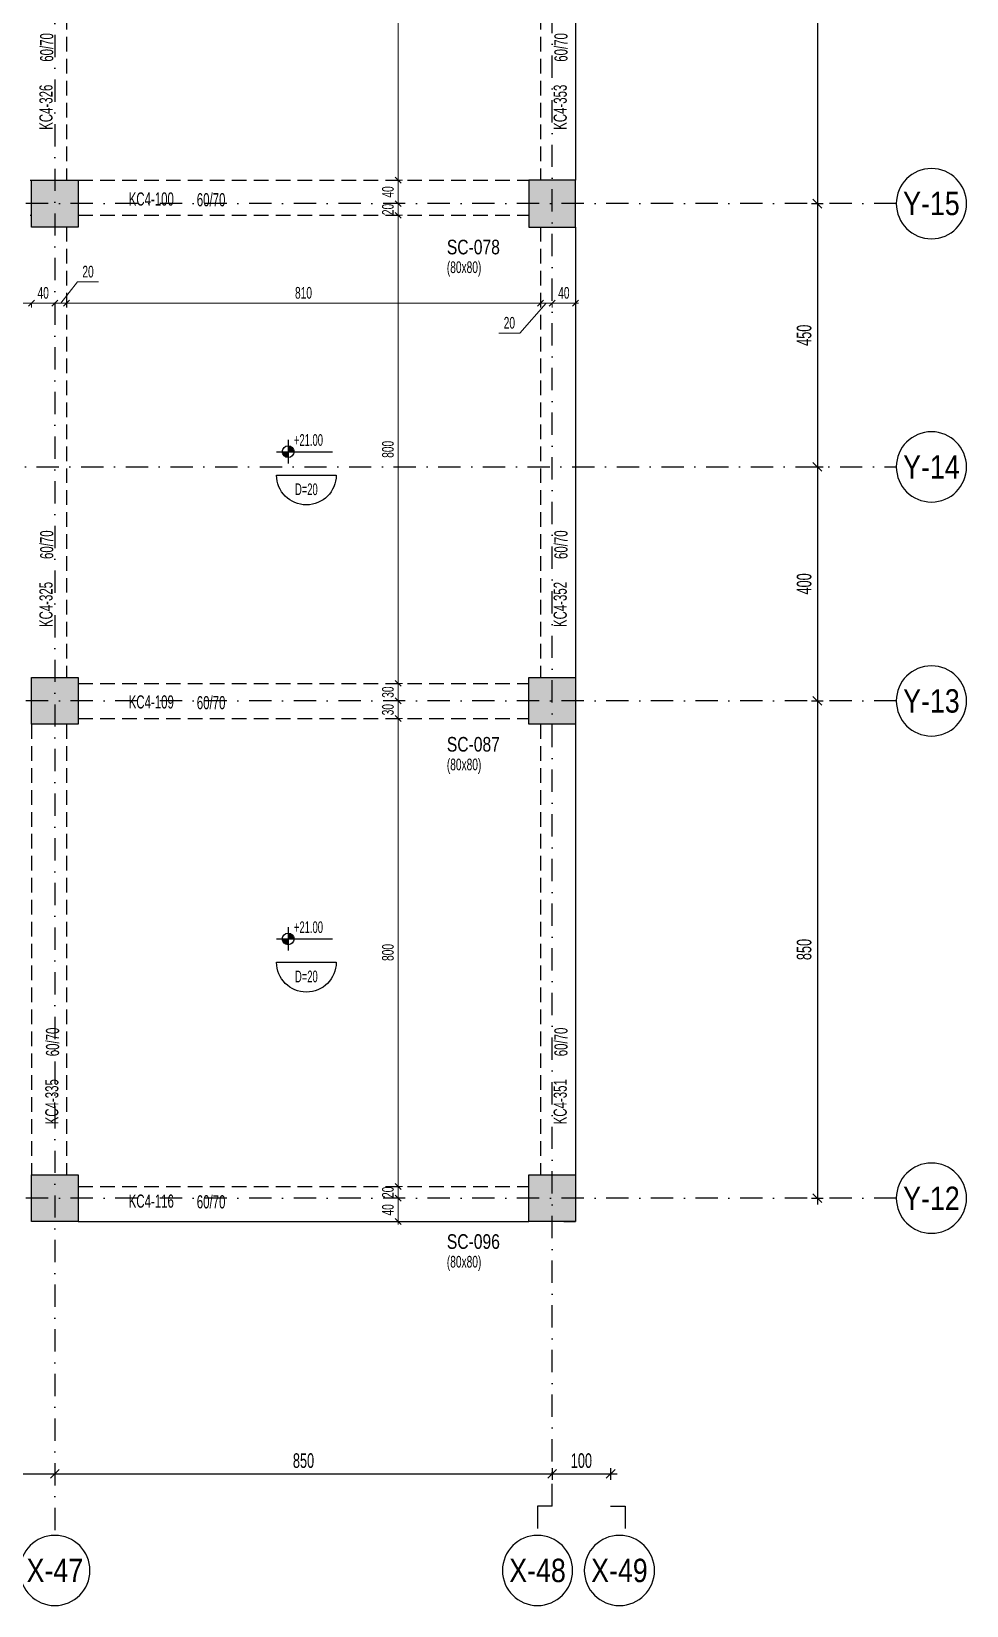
# Model space of a CAD drawing. Header units: millimetres. Extents: x -10495 to 6658, y -696 to 43288.
# Drawn here: x 5060 to 6658, y -696 to 1994 of the extents above; entities that cross this region are included whole.
import ezdxf
from ezdxf.enums import TextEntityAlignment as Align

# ---------------------------------------------------------------- set-up
doc = ezdxf.new("R2010")
doc.units = ezdxf.units.MM
doc.header["$LTSCALE"] = 100
doc.header["$PDSIZE"] = -100
doc.linetypes.add('DASHDOT', pattern=[25.4, 12.7, -6.35, 0, -6.35])
doc.linetypes.add('HIDDEN', pattern=[0.375, 0.25, -0.125])
for name, color, linetype in [('AKS BALON_ULK', 9, 'Continuous'), ('AKS YAZI_ULK', 20, 'Continuous'), ('AKS_ULK', 8, 'DASHDOT'), ('H_STR_Betonarme', 4, 'Continuous'), ('KOLON-PERDE CEKIRDEK_ULK', 4, 'Continuous'), ('KOT_ULK', 7, 'Continuous'), ('OLCU DIS_ULK', 7, 'Continuous'), ('PARAPET_ULK', 248, 'Continuous'), ('TARAMA SOLID_ULK', 251, 'Continuous')]:
    doc.layers.add(name, color=color, linetype=linetype)
for name, color, linetype, lineweight in [('DOSEME ISMI_ULK', 244, 'Continuous', 25), ('KIRIS BOYUT_ULK', 232, 'Continuous', 13), ('KIRIS CIZGI DUZ_ULK', 41, 'Continuous', 25), ('KIRIS CIZGI KESIK_ULK', 41, 'HIDDEN', 25), ('KIRIS ISIM_ULK', 221, 'Continuous', 13), ('KOLON BOYUT_ULK', 255, 'Continuous', 13), ('KOLON ISIM_ULK', 91, 'Continuous', 13), ('OLCU IC_ULK', 146, 'Continuous', 18)]:
    doc.layers.add(name, color=color, linetype=linetype, lineweight=lineweight)
doc.styles.add('ULK-SIMPLXTW.shx', font='ARIALN.TTF')
doc.styles.add('ulkr-simplxtw.shx', font='ulkr-simplxtw.shx', dxfattribs={"width": 0.65})
doc.dimstyles.new('1-100-DIS_ULK', dxfattribs={"dimscale": 100, "dimtxt": 0.25, "dimasz": 0.15, "dimexe": 0.1, "dimexo": 0.1, "dimgap": 0.1, "dimtad": 1, "dimdec": 0, "dimzin": 9, "dimdsep": 46, "dimtxsty": 'ulkr-simplxtw.shx', "dimblk": 'OBLIQUE', "dimcen": 0.1, "dimdle": 0.11, "dimclrd": 256, "dimclre": 256, "dimclrt": 3, "dimadec": 0, "dimazin": 0, "dimtfac": 1, "dimtdec": 0, "dimtix": 1, "dimtmove": 1, "dimatfit": 3, "dimldrblk": 'OBLIQUE', "dimfxl": 1, "dimtolj": 1, "dimtzin": 12, "dimarcsym": 0})
doc.dimstyles.new('1-100-IC_ULK', dxfattribs={"dimscale": 10, "dimtxt": 2, "dimasz": 1, "dimexe": 0.75, "dimexo": 1, "dimgap": 0.75, "dimtad": 1, "dimdec": 1, "dimzin": 9, "dimdsep": 46, "dimtxsty": 'ulkr-simplxtw.shx', "dimblk": 'OBLIQUE', "dimcen": 0.1, "dimdle": 0.5, "dimclrd": 146, "dimclre": 146, "dimclrt": 2, "dimadec": 0, "dimazin": 2, "dimtfac": 1, "dimtdec": 1, "dimtix": 1, "dimtmove": 2, "dimatfit": 3, "dimldrblk": 'OBLIQUE', "dimfxl": 1, "dimtolj": 1, "dimtzin": 0, "dimlwd": -1, "dimlwe": -1, "dimarcsym": 0})

# ---------------------------------------------------------------- blocks, each defined once
blk = doc.blocks.new('AKS SEMBOL_ULK')
at = {"layer": 'AKS BALON_ULK', "linetype": 'ByBlock'}
blk.add_circle((0, -41.2), 60, dxfattribs=at)
at = {"layer": 'AKS YAZI_ULK', "style": 'ULK-SIMPLXTW.shx'}
blk.add_attdef('1', text='', height=40, dxfattribs=at).set_placement((0, -41.2), align=Align.MIDDLE)
blk = doc.blocks.new('_Oblique')
at = {"color": 0, "linetype": 'ByBlock', "lineweight": -2}
blk.add_line((-0.5, -0.5), (0.5, 0.5), dxfattribs=at)
blk = doc.blocks.new('*D1097')
at = {"layer": 'Defpoints', "color": 0, "transparency": 16777216}
for p in [(6383.3, 1700), (6383.3, 1250), (6403.3, 1250)]:
    blk.add_point(p, dxfattribs=at)
at = {"layer": 'OLCU DIS_ULK', "lineweight": -2, "transparency": 16777216}
for p, q in [((6393.3, 1700), (6413.3, 1700)), ((6403.3, 1711), (6403.3, 1239)), ((6393.3, 1250), (6413.3, 1250))]:
    blk.add_line(p, q, dxfattribs=at)
at = {"layer": 'OLCU DIS_ULK', "lineweight": -2, "transparency": 16777216, "xscale": 15, "yscale": 15, "zscale": 15}
for p, rotation in [((6403.3, 1700), 90), ((6403.3, 1250), 270)]:
    blk.add_blockref('_Oblique', p, dxfattribs=dict(at, rotation=rotation))
at = {"layer": 'OLCU DIS_ULK', "color": 3, "transparency": 16777216, "insert": (6380.8, 1475), "char_height": 25, "attachment_point": 5, "rotation": 90, "style": 'ulkr-simplxtw.shx'}
blk.add_mtext('\\A1;450', dxfattribs=at)
blk = doc.blocks.new('*D1099')
at = {"layer": 'Defpoints', "color": 0, "transparency": 16777216}
for p in [(6383.3, 2550), (6383.3, 1700), (6403.3, 1700)]:
    blk.add_point(p, dxfattribs=at)
at = {"layer": 'OLCU DIS_ULK', "lineweight": -2, "transparency": 16777216}
for p, q in [((6403.3, 2561), (6403.3, 1689)), ((6393.3, 2550), (6413.3, 2550)), ((6393.3, 1700), (6413.3, 1700))]:
    blk.add_line(p, q, dxfattribs=at)
at = {"layer": 'OLCU DIS_ULK', "lineweight": -2, "transparency": 16777216, "xscale": 15, "yscale": 15, "zscale": 15}
for p, rotation in [((6403.3, 2550), 90), ((6403.3, 1700), 270)]:
    blk.add_blockref('_Oblique', p, dxfattribs=dict(at, rotation=rotation))
at = {"layer": 'OLCU DIS_ULK', "color": 3, "transparency": 16777216, "insert": (6380.8, 2125), "char_height": 25, "attachment_point": 5, "rotation": 90, "style": 'ulkr-simplxtw.shx'}
blk.add_mtext('\\A1;850', dxfattribs=at)
blk = doc.blocks.new('*D1100')
at = {"layer": 'Defpoints', "color": 0, "transparency": 16777216}
for p in [(6383.3, 850), (6383.3, 0), (6403.3, 0)]:
    blk.add_point(p, dxfattribs=at)
at = {"layer": 'OLCU DIS_ULK', "lineweight": -2, "transparency": 16777216}
for p, q in [((6403.3, 861), (6403.3, -11)), ((6393.3, 850), (6413.3, 850)), ((6393.3, 0), (6413.3, 0))]:
    blk.add_line(p, q, dxfattribs=at)
at = {"layer": 'OLCU DIS_ULK', "lineweight": -2, "transparency": 16777216, "xscale": 15, "yscale": 15, "zscale": 15}
for p, rotation in [((6403.3, 850), 90), ((6403.3, 0), 270)]:
    blk.add_blockref('_Oblique', p, dxfattribs=dict(at, rotation=rotation))
at = {"layer": 'OLCU DIS_ULK', "color": 3, "transparency": 16777216, "insert": (6380.8, 425), "char_height": 25, "attachment_point": 5, "rotation": 90, "style": 'ulkr-simplxtw.shx'}
blk.add_mtext('\\A1;850', dxfattribs=at)
blk = doc.blocks.new('*D1101')
at = {"layer": 'Defpoints', "color": 0, "transparency": 16777216}
for p in [(6383.3, 1250), (6383.3, 850), (6403.3, 850)]:
    blk.add_point(p, dxfattribs=at)
at = {"layer": 'OLCU DIS_ULK', "lineweight": -2, "transparency": 16777216}
for p, q in [((6393.3, 1250), (6413.3, 1250)), ((6403.3, 1261), (6403.3, 839)), ((6393.3, 850), (6413.3, 850))]:
    blk.add_line(p, q, dxfattribs=at)
at = {"layer": 'OLCU DIS_ULK', "lineweight": -2, "transparency": 16777216, "xscale": 15, "yscale": 15, "zscale": 15}
for p, rotation in [((6403.3, 1250), 90), ((6403.3, 850), 270)]:
    blk.add_blockref('_Oblique', p, dxfattribs=dict(at, rotation=rotation))
at = {"layer": 'OLCU DIS_ULK', "color": 3, "transparency": 16777216, "insert": (6380.8, 1050), "char_height": 25, "attachment_point": 5, "rotation": 90, "style": 'ulkr-simplxtw.shx'}
blk.add_mtext('\\A1;400', dxfattribs=at)
blk = doc.blocks.new('*D1113')
at = {"layer": 'Defpoints', "color": 0, "transparency": 16777216}
for p in [(5950, -451.3), (6050, -451.3), (6050, -471.3)]:
    blk.add_point(p, dxfattribs=at)
at = {"layer": 'OLCU DIS_ULK', "lineweight": -2, "transparency": 16777216}
for p, q in [((5939, -471.3), (6061, -471.3)), ((5950, -461.3), (5950, -481.3)), ((6050, -461.3), (6050, -481.3))]:
    blk.add_line(p, q, dxfattribs=at)
at = {"layer": 'OLCU DIS_ULK', "lineweight": -2, "transparency": 16777216, "xscale": 15, "yscale": 15, "zscale": 15, "rotation": 180}
blk.add_blockref('_Oblique', (5950, -471.3), dxfattribs=at)
at = {"layer": 'OLCU DIS_ULK', "lineweight": -2, "transparency": 16777216, "xscale": 15, "yscale": 15, "zscale": 15}
blk.add_blockref('_Oblique', (6050, -471.3), dxfattribs=at)
at = {"layer": 'OLCU DIS_ULK', "color": 3, "transparency": 16777216, "insert": (6000, -448.8), "char_height": 25, "attachment_point": 5, "style": 'ulkr-simplxtw.shx'}
blk.add_mtext('\\A1;100', dxfattribs=at)
blk = doc.blocks.new('*D1119')
at = {"layer": 'Defpoints', "color": 0, "transparency": 16777216}
for p in [(4700, -451.3), (5100, -451.3), (5100, -471.3)]:
    blk.add_point(p, dxfattribs=at)
at = {"layer": 'OLCU DIS_ULK', "lineweight": -2, "transparency": 16777216}
for p, q in [((4689, -471.3), (5111, -471.3)), ((4700, -461.3), (4700, -481.3)), ((5100, -461.3), (5100, -481.3))]:
    blk.add_line(p, q, dxfattribs=at)
at = {"layer": 'OLCU DIS_ULK', "lineweight": -2, "transparency": 16777216, "xscale": 15, "yscale": 15, "zscale": 15, "rotation": 180}
blk.add_blockref('_Oblique', (4700, -471.3), dxfattribs=at)
at = {"layer": 'OLCU DIS_ULK', "lineweight": -2, "transparency": 16777216, "xscale": 15, "yscale": 15, "zscale": 15}
blk.add_blockref('_Oblique', (5100, -471.3), dxfattribs=at)
at = {"layer": 'OLCU DIS_ULK', "color": 3, "transparency": 16777216, "insert": (4900, -448.8), "char_height": 25, "attachment_point": 5, "style": 'ulkr-simplxtw.shx'}
blk.add_mtext('\\A1;400', dxfattribs=at)
blk = doc.blocks.new('*D1121')
at = {"layer": 'Defpoints', "color": 0, "transparency": 16777216}
for p in [(5100, -451.3), (5950, -451.3), (5950, -471.3)]:
    blk.add_point(p, dxfattribs=at)
at = {"layer": 'OLCU DIS_ULK', "lineweight": -2, "transparency": 16777216}
for p, q in [((5089, -471.3), (5961, -471.3)), ((5100, -461.3), (5100, -481.3)), ((5950, -461.3), (5950, -481.3))]:
    blk.add_line(p, q, dxfattribs=at)
at = {"layer": 'OLCU DIS_ULK', "lineweight": -2, "transparency": 16777216, "xscale": 15, "yscale": 15, "zscale": 15, "rotation": 180}
blk.add_blockref('_Oblique', (5100, -471.3), dxfattribs=at)
at = {"layer": 'OLCU DIS_ULK', "lineweight": -2, "transparency": 16777216, "xscale": 15, "yscale": 15, "zscale": 15}
blk.add_blockref('_Oblique', (5950, -471.3), dxfattribs=at)
at = {"layer": 'OLCU DIS_ULK', "color": 3, "transparency": 16777216, "insert": (5525, -448.8), "char_height": 25, "attachment_point": 5, "style": 'ulkr-simplxtw.shx'}
blk.add_mtext('\\A1;850', dxfattribs=at)
blk = doc.blocks.new('*U6')
at = {"layer": 'KOT_ULK'}
h = blk.add_hatch(color=251, dxfattribs=at)
h.dxf.hatch_style = 1
h.paths.add_polyline_path([(0, 0), (-10, 0, 0.414214), (0, -10)])
h = blk.add_hatch(color=251, dxfattribs=at)
h.dxf.hatch_style = 1
h.paths.add_polyline_path([(10, 0, 0.414214), (0, 10), (0, 0)])
at = {"layer": 'KOT_ULK', "color": 12}
for p, q in [((-20, 0), (75.6, 0)), ((0, 20), (0, -20))]:
    blk.add_line(p, q, dxfattribs=at)
blk.add_circle((0, 0), 10, dxfattribs=at)
at = {"layer": 'KOT_ULK', "style": 'ulkr-simplxtw.shx', "width": 0.6}
for tag, p in [('6', (10, 145)), ('5', (10, 118)), ('4', (10, 91)), ('3', (10, 64)), ('2', (10, 37)), ('1', (10, 10))]:
    blk.add_attdef(tag, p, '', height=20, dxfattribs=at)
at = {"layer": 'KOT_ULK', "color": 242, "style": 'ulkr-simplxtw.shx', "width": 0.65}
blk.add_attdef('NOT', text='', height=20, dxfattribs=at).set_placement((14.8, -10), align=Align.TOP_LEFT)
blk = doc.blocks.new('Döşeme kalınğı_ULK')
at = {"layer": 'DOSEME ISMI_ULK', "color": 12}
blk.add_lwpolyline([(51, 0, -1), (-51, 0)], format="xyb", close=True, dxfattribs=at)
at = {"layer": 'DOSEME ISMI_ULK', "style": 'ulkr-simplxtw.shx', "width": 0.6}
blk.add_attdef('1', text='', height=20, dxfattribs=at).set_placement((0, -14.2), align=Align.TOP_CENTER)
blk = doc.blocks.new('*U11')
at = {"layer": 'KOLON BOYUT_ULK', "style": 'ulkr-simplxtw.shx', "width": 0.65}
blk.add_attdef('2', text='', height=20, dxfattribs=at).set_placement((0, -37), align=Align.TOP_LEFT)
at = {"layer": 'KOLON ISIM_ULK', "style": 'ulkr-simplxtw.shx', "width": 0.8}
blk.add_attdef('1', text='', height=25, dxfattribs=at).set_placement((0, 0), align=Align.TOP_LEFT)
blk = doc.blocks.new('*D969')
at = {"layer": 'Defpoints', "color": 0, "transparency": 16777216}
for p in [(5661.8, 0), (5686.8, 0), (5661.8, -40)]:
    blk.add_point(p, dxfattribs=at)
at = {"layer": 'OLCU IC_ULK', "color": 146, "transparency": 16777216}
blk.add_line((5686.8, -45), (5686.8, 5), dxfattribs=at)
at = {"layer": 'OLCU IC_ULK', "color": 146, "linetype": 'Continuous', "transparency": 16777216}
for p, q in [((5686.8, 0), (5694.3, 0)), ((5686.8, -40), (5694.3, -40))]:
    blk.add_line(p, q, dxfattribs=at)
at = {"layer": 'OLCU IC_ULK', "color": 146, "transparency": 16777216, "xscale": 10, "yscale": 10, "zscale": 10}
for p, rotation in [((5686.8, 0), 90), ((5686.8, -40), 270)]:
    blk.add_blockref('_Oblique', p, dxfattribs=dict(at, rotation=rotation))
at = {"layer": 'OLCU IC_ULK', "color": 2, "transparency": 16777216, "insert": (5669.3, -20), "char_height": 20, "attachment_point": 5, "rotation": 90, "style": 'ulkr-simplxtw.shx'}
blk.add_mtext('\\A1;40', dxfattribs=at)
blk = doc.blocks.new('*D970')
at = {"layer": 'Defpoints', "color": 0, "transparency": 16777216}
for p in [(5661.8, 20), (5661.8, 0), (5686.8, 20)]:
    blk.add_point(p, dxfattribs=at)
at = {"layer": 'OLCU IC_ULK', "color": 146, "transparency": 16777216}
for p, q in [((5686.8, 20), (5686.8, 30)), ((5686.8, 0), (5686.8, 20)), ((5686.8, 0), (5686.8, -10))]:
    blk.add_line(p, q, dxfattribs=at)
at = {"layer": 'OLCU IC_ULK', "color": 146, "linetype": 'Continuous', "transparency": 16777216}
for p, q in [((5686.8, 20), (5694.3, 20)), ((5686.8, 0), (5694.3, 0))]:
    blk.add_line(p, q, dxfattribs=at)
at = {"layer": 'OLCU IC_ULK', "color": 146, "transparency": 16777216, "xscale": 10, "yscale": 10, "zscale": 10}
for p, rotation in [((5686.8, 20), 270), ((5686.8, 0), 90)]:
    blk.add_blockref('_Oblique', p, dxfattribs=dict(at, rotation=rotation))
at = {"layer": 'OLCU IC_ULK', "color": 2, "transparency": 16777216, "insert": (5669.3, 10), "char_height": 20, "attachment_point": 5, "rotation": 90, "style": 'ulkr-simplxtw.shx'}
blk.add_mtext('\\A1;20', dxfattribs=at)
blk = doc.blocks.new('*D971')
at = {"layer": 'Defpoints', "color": 0, "transparency": 16777216}
for p in [(5661.8, 820), (5686.8, 820), (5661.8, 20)]:
    blk.add_point(p, dxfattribs=at)
at = {"layer": 'OLCU IC_ULK', "color": 146, "transparency": 16777216}
blk.add_line((5686.8, 15), (5686.8, 825), dxfattribs=at)
at = {"layer": 'OLCU IC_ULK', "color": 146, "linetype": 'Continuous', "transparency": 16777216}
for p, q in [((5686.8, 820), (5694.3, 820)), ((5686.8, 20), (5694.3, 20))]:
    blk.add_line(p, q, dxfattribs=at)
at = {"layer": 'OLCU IC_ULK', "color": 146, "transparency": 16777216, "xscale": 10, "yscale": 10, "zscale": 10}
for p, rotation in [((5686.8, 820), 90), ((5686.8, 20), 270)]:
    blk.add_blockref('_Oblique', p, dxfattribs=dict(at, rotation=rotation))
at = {"layer": 'OLCU IC_ULK', "color": 2, "transparency": 16777216, "insert": (5669.3, 420), "char_height": 20, "attachment_point": 5, "rotation": 90, "style": 'ulkr-simplxtw.shx'}
blk.add_mtext('\\A1;800', dxfattribs=at)
blk = doc.blocks.new('*D972')
at = {"layer": 'Defpoints', "color": 0, "transparency": 16777216}
for p in [(5661.8, 850), (5686.8, 850), (5661.8, 820)]:
    blk.add_point(p, dxfattribs=at)
at = {"layer": 'OLCU IC_ULK', "color": 146, "transparency": 16777216}
for p, q in [((5686.8, 850), (5686.8, 860)), ((5686.8, 820), (5686.8, 850)), ((5686.8, 820), (5686.8, 810))]:
    blk.add_line(p, q, dxfattribs=at)
at = {"layer": 'OLCU IC_ULK', "color": 146, "linetype": 'Continuous', "transparency": 16777216}
for p, q in [((5686.8, 850), (5694.3, 850)), ((5686.8, 820), (5694.3, 820))]:
    blk.add_line(p, q, dxfattribs=at)
at = {"layer": 'OLCU IC_ULK', "color": 146, "transparency": 16777216, "xscale": 10, "yscale": 10, "zscale": 10}
for p, rotation in [((5686.8, 850), 270), ((5686.8, 820), 90)]:
    blk.add_blockref('_Oblique', p, dxfattribs=dict(at, rotation=rotation))
at = {"layer": 'OLCU IC_ULK', "color": 2, "transparency": 16777216, "insert": (5669.3, 835), "char_height": 20, "attachment_point": 5, "rotation": 90, "style": 'ulkr-simplxtw.shx'}
blk.add_mtext('\\A1;30', dxfattribs=at)
blk = doc.blocks.new('*D973')
at = {"layer": 'Defpoints', "color": 0, "transparency": 16777216}
for p in [(5661.8, 880), (5686.8, 880), (5661.8, 850)]:
    blk.add_point(p, dxfattribs=at)
at = {"layer": 'OLCU IC_ULK', "color": 146, "transparency": 16777216}
for p, q in [((5686.8, 880), (5686.8, 890)), ((5686.8, 850), (5686.8, 880)), ((5686.8, 850), (5686.8, 840))]:
    blk.add_line(p, q, dxfattribs=at)
at = {"layer": 'OLCU IC_ULK', "color": 146, "linetype": 'Continuous', "transparency": 16777216}
for p, q in [((5686.8, 880), (5694.3, 880)), ((5686.8, 850), (5694.3, 850))]:
    blk.add_line(p, q, dxfattribs=at)
at = {"layer": 'OLCU IC_ULK', "color": 146, "transparency": 16777216, "xscale": 10, "yscale": 10, "zscale": 10}
for p, rotation in [((5686.8, 880), 270), ((5686.8, 850), 90)]:
    blk.add_blockref('_Oblique', p, dxfattribs=dict(at, rotation=rotation))
at = {"layer": 'OLCU IC_ULK', "color": 2, "transparency": 16777216, "insert": (5669.3, 865), "char_height": 20, "attachment_point": 5, "rotation": 90, "style": 'ulkr-simplxtw.shx'}
blk.add_mtext('\\A1;30', dxfattribs=at)
blk = doc.blocks.new('*D974')
at = {"layer": 'Defpoints', "color": 0, "transparency": 16777216}
for p in [(5661.8, 1680), (5686.8, 1680), (5661.8, 880)]:
    blk.add_point(p, dxfattribs=at)
at = {"layer": 'OLCU IC_ULK', "color": 146, "transparency": 16777216}
blk.add_line((5686.8, 875), (5686.8, 1685), dxfattribs=at)
at = {"layer": 'OLCU IC_ULK', "color": 146, "linetype": 'Continuous', "transparency": 16777216}
for p, q in [((5686.8, 1680), (5694.3, 1680)), ((5686.8, 880), (5694.3, 880))]:
    blk.add_line(p, q, dxfattribs=at)
at = {"layer": 'OLCU IC_ULK', "color": 146, "transparency": 16777216, "xscale": 10, "yscale": 10, "zscale": 10}
for p, rotation in [((5686.8, 1680), 90), ((5686.8, 880), 270)]:
    blk.add_blockref('_Oblique', p, dxfattribs=dict(at, rotation=rotation))
at = {"layer": 'OLCU IC_ULK', "color": 2, "transparency": 16777216, "insert": (5669.3, 1280), "char_height": 20, "attachment_point": 5, "rotation": 90, "style": 'ulkr-simplxtw.shx'}
blk.add_mtext('\\A1;800', dxfattribs=at)
blk = doc.blocks.new('*D975')
at = {"layer": 'Defpoints', "color": 0, "transparency": 16777216}
for p in [(5661.8, 1700), (5686.8, 1700), (5661.8, 1680)]:
    blk.add_point(p, dxfattribs=at)
at = {"layer": 'OLCU IC_ULK', "color": 146, "transparency": 16777216}
for p, q in [((5686.8, 1700), (5686.8, 1710)), ((5686.8, 1680), (5686.8, 1700)), ((5686.8, 1680), (5686.8, 1670))]:
    blk.add_line(p, q, dxfattribs=at)
at = {"layer": 'OLCU IC_ULK', "color": 146, "linetype": 'Continuous', "transparency": 16777216}
for p, q in [((5686.8, 1700), (5694.3, 1700)), ((5686.8, 1680), (5694.3, 1680))]:
    blk.add_line(p, q, dxfattribs=at)
at = {"layer": 'OLCU IC_ULK', "color": 146, "transparency": 16777216, "xscale": 10, "yscale": 10, "zscale": 10}
for p, rotation in [((5686.8, 1700), 270), ((5686.8, 1680), 90)]:
    blk.add_blockref('_Oblique', p, dxfattribs=dict(at, rotation=rotation))
at = {"layer": 'OLCU IC_ULK', "color": 2, "transparency": 16777216, "insert": (5669.3, 1690), "char_height": 20, "attachment_point": 5, "rotation": 90, "style": 'ulkr-simplxtw.shx'}
blk.add_mtext('\\A1;20', dxfattribs=at)
blk = doc.blocks.new('*D976')
at = {"layer": 'Defpoints', "color": 0, "transparency": 16777216}
for p in [(5661.8, 1740), (5686.8, 1740), (5661.8, 1700)]:
    blk.add_point(p, dxfattribs=at)
at = {"layer": 'OLCU IC_ULK', "color": 146, "transparency": 16777216}
blk.add_line((5686.8, 1695), (5686.8, 1745), dxfattribs=at)
at = {"layer": 'OLCU IC_ULK', "color": 146, "linetype": 'Continuous', "transparency": 16777216}
for p, q in [((5686.8, 1740), (5694.3, 1740)), ((5686.8, 1700), (5694.3, 1700))]:
    blk.add_line(p, q, dxfattribs=at)
at = {"layer": 'OLCU IC_ULK', "color": 146, "transparency": 16777216, "xscale": 10, "yscale": 10, "zscale": 10}
for p, rotation in [((5686.8, 1740), 90), ((5686.8, 1700), 270)]:
    blk.add_blockref('_Oblique', p, dxfattribs=dict(at, rotation=rotation))
at = {"layer": 'OLCU IC_ULK', "color": 2, "transparency": 16777216, "insert": (5669.3, 1720), "char_height": 20, "attachment_point": 5, "rotation": 90, "style": 'ulkr-simplxtw.shx'}
blk.add_mtext('\\A1;40', dxfattribs=at)
blk = doc.blocks.new('*D977')
at = {"layer": 'Defpoints', "color": 0, "transparency": 16777216}
for p in [(5661.8, 2530), (5686.8, 2530), (5661.8, 1740)]:
    blk.add_point(p, dxfattribs=at)
at = {"layer": 'OLCU IC_ULK', "color": 146, "transparency": 16777216}
blk.add_line((5686.8, 1735), (5686.8, 2535), dxfattribs=at)
at = {"layer": 'OLCU IC_ULK', "color": 146, "linetype": 'Continuous', "transparency": 16777216}
for p, q in [((5686.8, 2530), (5694.3, 2530)), ((5686.8, 1740), (5694.3, 1740))]:
    blk.add_line(p, q, dxfattribs=at)
at = {"layer": 'OLCU IC_ULK', "color": 146, "transparency": 16777216, "xscale": 10, "yscale": 10, "zscale": 10}
for p, rotation in [((5686.8, 2530), 90), ((5686.8, 1740), 270)]:
    blk.add_blockref('_Oblique', p, dxfattribs=dict(at, rotation=rotation))
at = {"layer": 'OLCU IC_ULK', "color": 2, "transparency": 16777216, "insert": (5669.3, 2135), "char_height": 20, "attachment_point": 5, "rotation": 90, "style": 'ulkr-simplxtw.shx'}
blk.add_mtext('\\A1;790', dxfattribs=at)
blk = doc.blocks.new('*D1034')
at = {"layer": 'Defpoints', "color": 0, "transparency": 16777216}
for p in [(5060, 1554.9), (5100, 1554.9), (5100, 1529.9)]:
    blk.add_point(p, dxfattribs=at)
at = {"layer": 'OLCU IC_ULK', "color": 146, "transparency": 16777216}
blk.add_line((5055, 1529.9), (5105, 1529.9), dxfattribs=at)
at = {"layer": 'OLCU IC_ULK', "color": 146, "linetype": 'Continuous', "transparency": 16777216}
for p, q in [((5060, 1529.9), (5060, 1522.4)), ((5100, 1529.9), (5100, 1522.4))]:
    blk.add_line(p, q, dxfattribs=at)
at = {"layer": 'OLCU IC_ULK', "color": 146, "transparency": 16777216, "xscale": 10, "yscale": 10, "zscale": 10, "rotation": 180}
blk.add_blockref('_Oblique', (5060, 1529.9), dxfattribs=at)
at = {"layer": 'OLCU IC_ULK', "color": 146, "transparency": 16777216, "xscale": 10, "yscale": 10, "zscale": 10}
blk.add_blockref('_Oblique', (5100, 1529.9), dxfattribs=at)
at = {"layer": 'OLCU IC_ULK', "color": 2, "transparency": 16777216, "insert": (5080, 1547.4), "char_height": 20, "attachment_point": 5, "style": 'ulkr-simplxtw.shx'}
blk.add_mtext('\\A1;40', dxfattribs=at)
blk = doc.blocks.new('*D1035')
at = {"layer": 'Defpoints', "color": 0, "transparency": 16777216}
for p in [(5120, 1554.9), (5930, 1554.9), (5930, 1529.9)]:
    blk.add_point(p, dxfattribs=at)
at = {"layer": 'OLCU IC_ULK', "color": 146, "transparency": 16777216}
blk.add_line((5115, 1529.9), (5935, 1529.9), dxfattribs=at)
at = {"layer": 'OLCU IC_ULK', "color": 146, "linetype": 'Continuous', "transparency": 16777216}
for p, q in [((5120, 1529.9), (5120, 1522.4)), ((5930, 1529.9), (5930, 1522.4))]:
    blk.add_line(p, q, dxfattribs=at)
at = {"layer": 'OLCU IC_ULK', "color": 146, "transparency": 16777216, "xscale": 10, "yscale": 10, "zscale": 10, "rotation": 180}
blk.add_blockref('_Oblique', (5120, 1529.9), dxfattribs=at)
at = {"layer": 'OLCU IC_ULK', "color": 146, "transparency": 16777216, "xscale": 10, "yscale": 10, "zscale": 10}
blk.add_blockref('_Oblique', (5930, 1529.9), dxfattribs=at)
at = {"layer": 'OLCU IC_ULK', "color": 2, "transparency": 16777216, "insert": (5525, 1547.4), "char_height": 20, "attachment_point": 5, "style": 'ulkr-simplxtw.shx'}
blk.add_mtext('\\A1;810', dxfattribs=at)
blk = doc.blocks.new('*D1036')
at = {"layer": 'Defpoints', "color": 0, "transparency": 16777216}
for p in [(5100, 1554.9), (5120, 1554.9), (5120, 1529.9)]:
    blk.add_point(p, dxfattribs=at)
at = {"layer": 'OLCU IC_ULK', "color": 146, "transparency": 16777216}
for p, q in [((5110, 1529.9), (5138.7, 1566.1)), ((5138.7, 1566.1), (5174.7, 1566.1)), ((5095, 1529.9), (5125, 1529.9))]:
    blk.add_line(p, q, dxfattribs=at)
at = {"layer": 'OLCU IC_ULK', "color": 146, "linetype": 'Continuous', "transparency": 16777216}
for p, q in [((5100, 1529.9), (5100, 1522.4)), ((5120, 1529.9), (5120, 1522.4))]:
    blk.add_line(p, q, dxfattribs=at)
at = {"layer": 'OLCU IC_ULK', "color": 146, "transparency": 16777216, "xscale": 10, "yscale": 10, "zscale": 10, "rotation": 180}
blk.add_blockref('_Oblique', (5100, 1529.9), dxfattribs=at)
at = {"layer": 'OLCU IC_ULK', "color": 146, "transparency": 16777216, "xscale": 10, "yscale": 10, "zscale": 10}
blk.add_blockref('_Oblique', (5120, 1529.9), dxfattribs=at)
at = {"layer": 'OLCU IC_ULK', "color": 2, "transparency": 16777216, "insert": (5156.7, 1583.6), "char_height": 20, "attachment_point": 5, "style": 'ulkr-simplxtw.shx'}
blk.add_mtext('\\A1;20', dxfattribs=at)
blk = doc.blocks.new('*D1037')
at = {"layer": 'Defpoints', "color": 0, "transparency": 16777216}
for p in [(5930, 1554.9), (5950, 1554.9), (5950, 1529.9)]:
    blk.add_point(p, dxfattribs=at)
at = {"layer": 'OLCU IC_ULK', "color": 146, "transparency": 16777216}
for p, q in [((5940, 1529.9), (5894.9, 1478.7)), ((5925, 1529.9), (5955, 1529.9)), ((5894.9, 1478.7), (5858.9, 1478.7))]:
    blk.add_line(p, q, dxfattribs=at)
at = {"layer": 'OLCU IC_ULK', "color": 146, "linetype": 'Continuous', "transparency": 16777216}
for p, q in [((5930, 1529.9), (5930, 1522.4)), ((5950, 1529.9), (5950, 1522.4))]:
    blk.add_line(p, q, dxfattribs=at)
at = {"layer": 'OLCU IC_ULK', "color": 146, "transparency": 16777216, "xscale": 10, "yscale": 10, "zscale": 10, "rotation": 180}
blk.add_blockref('_Oblique', (5930, 1529.9), dxfattribs=at)
at = {"layer": 'OLCU IC_ULK', "color": 146, "transparency": 16777216, "xscale": 10, "yscale": 10, "zscale": 10}
blk.add_blockref('_Oblique', (5950, 1529.9), dxfattribs=at)
at = {"layer": 'OLCU IC_ULK', "color": 2, "transparency": 16777216, "insert": (5876.9, 1496.2), "char_height": 20, "attachment_point": 5, "style": 'ulkr-simplxtw.shx'}
blk.add_mtext('\\A1;20', dxfattribs=at)
blk = doc.blocks.new('*D1038')
at = {"layer": 'Defpoints', "color": 0, "transparency": 16777216}
for p in [(5950, 1554.9), (5990, 1554.9), (5990, 1529.9)]:
    blk.add_point(p, dxfattribs=at)
at = {"layer": 'OLCU IC_ULK', "color": 146, "transparency": 16777216}
blk.add_line((5945, 1529.9), (5995, 1529.9), dxfattribs=at)
at = {"layer": 'OLCU IC_ULK', "color": 146, "linetype": 'Continuous', "transparency": 16777216}
for p, q in [((5950, 1529.9), (5950, 1522.4)), ((5990, 1529.9), (5990, 1522.4))]:
    blk.add_line(p, q, dxfattribs=at)
at = {"layer": 'OLCU IC_ULK', "color": 146, "transparency": 16777216, "xscale": 10, "yscale": 10, "zscale": 10, "rotation": 180}
blk.add_blockref('_Oblique', (5950, 1529.9), dxfattribs=at)
at = {"layer": 'OLCU IC_ULK', "color": 146, "transparency": 16777216, "xscale": 10, "yscale": 10, "zscale": 10}
blk.add_blockref('_Oblique', (5990, 1529.9), dxfattribs=at)
at = {"layer": 'OLCU IC_ULK', "color": 2, "transparency": 16777216, "insert": (5970, 1547.4), "char_height": 20, "attachment_point": 5, "style": 'ulkr-simplxtw.shx'}
blk.add_mtext('\\A1;40', dxfattribs=at)
blk = doc.blocks.new('*D1046')
at = {"layer": 'Defpoints', "color": 0, "transparency": 16777216}
for p in [(4720, 1554.9), (5060, 1554.9), (5060, 1529.9)]:
    blk.add_point(p, dxfattribs=at)
at = {"layer": 'OLCU IC_ULK', "color": 146, "transparency": 16777216}
blk.add_line((4715, 1529.9), (5065, 1529.9), dxfattribs=at)
at = {"layer": 'OLCU IC_ULK', "color": 146, "linetype": 'Continuous', "transparency": 16777216}
for p, q in [((4720, 1529.9), (4720, 1522.4)), ((5060, 1529.9), (5060, 1522.4))]:
    blk.add_line(p, q, dxfattribs=at)
at = {"layer": 'OLCU IC_ULK', "color": 146, "transparency": 16777216, "xscale": 10, "yscale": 10, "zscale": 10, "rotation": 180}
blk.add_blockref('_Oblique', (4720, 1529.9), dxfattribs=at)
at = {"layer": 'OLCU IC_ULK', "color": 146, "transparency": 16777216, "xscale": 10, "yscale": 10, "zscale": 10}
blk.add_blockref('_Oblique', (5060, 1529.9), dxfattribs=at)
at = {"layer": 'OLCU IC_ULK', "color": 2, "transparency": 16777216, "insert": (4890, 1547.4), "char_height": 20, "attachment_point": 5, "style": 'ulkr-simplxtw.shx'}
blk.add_mtext('\\A1;340', dxfattribs=at)
blk = doc.blocks.new('Kiriş_Sembol_ULK')
at = {"layer": 'KIRIS BOYUT_ULK', "style": 'ulkr-simplxtw.shx', "width": 0.65}
blk.add_attdef('B', text='', height=25, dxfattribs=at).set_placement((21, 0.4), align=Align.MIDDLE_LEFT)
at = {"layer": 'KIRIS ISIM_ULK', "style": 'ulkr-simplxtw.shx', "width": 0.65}
blk.add_attdef('K', text='', height=25, dxfattribs=at).set_placement((-18.2, 12.9), align=Align.TOP_RIGHT)

msp = doc.modelspace()

# ---------------------------------------------------------------- hatches: boundary and pattern name
at = {"layer": 'TARAMA SOLID_ULK'}
h = msp.add_hatch(color=256, dxfattribs=at)
h.dxf.hatch_style = 1
h.paths.add_polyline_path([(5060, 1740), (5060, 1660), (5140, 1660), (5140, 1740)])
h = msp.add_hatch(color=256, dxfattribs=at)
h.dxf.hatch_style = 1
h.paths.add_polyline_path([(5910, 1740), (5910, 1660), (5990, 1660), (5990, 1740)])
h = msp.add_hatch(color=256, dxfattribs=at)
h.dxf.hatch_style = 1
h.paths.add_polyline_path([(5140, 810), (5060, 810), (5060, 890), (5140, 890)])
h = msp.add_hatch(color=256, dxfattribs=at)
h.dxf.hatch_style = 1
h.paths.add_polyline_path([(5990, 810), (5910, 810), (5910, 890), (5990, 890)])
h = msp.add_hatch(color=256, dxfattribs=at)
h.dxf.hatch_style = 1
h.paths.add_polyline_path([(5140, -40), (5060, -40), (5060, 40), (5140, 40)])
h = msp.add_hatch(color=256, dxfattribs=at)
h.dxf.hatch_style = 1
h.paths.add_polyline_path([(5910, -40), (5910, 40), (5990, 40), (5990, -40)])

# ---------------------------------------------------------------- linework, layer by layer
at = {"layer": 'AKS_ULK', "ltscale": 0.03}
for points in [[(5100, 3896.1), (5100, -576.35)], [(5950, -526.35), (5950, 3846.1), (5925, 3846.1), (5925, 3896.1)], [(6538.3, 1700), (-577.53, 1700)], [(-577.53, 1250), (6538.3, 1250)], [(6538.3, 850), (-577.53, 850)], [(6538.3, 0), (-577.53, 0)], [(5950, -526.35), (5925, -526.35), (5925, -576.35)], [(6050, -526.35), (6075, -526.35), (6075, -576.35)]]:
    msp.add_lwpolyline(points, dxfattribs=at)
at = {"layer": 'H_STR_Betonarme'}
msp.add_line((5990, 1740), (5945, 1740), dxfattribs=at)
at = {"layer": 'KIRIS CIZGI DUZ_ULK'}
for p, q in [((5990, 2510), (5990, 1740)), ((5990, 1660), (5990, 890)), ((5990, 810), (5990, 40)), ((5140, -40), (5910, -40))]:
    msp.add_line(p, q, dxfattribs=at)
at = {"layer": 'KIRIS CIZGI KESIK_ULK'}
for p, q in [((5120, 2510), (5120, 1740)), ((5930, 2510), (5930, 1740)), ((4720, 1740), (5060, 1740)), ((5140, 1740), (5910, 1740)), ((4720, 1680), (5060, 1680)), ((5140, 1680), (5910, 1680)), ((5120, 1660), (5120, 890)), ((5930, 1660), (5930, 890)), ((5140, 880), (5910, 880)), ((5060, 810), (5060, 40)), ((5120, 810), (5120, 40)), ((5140, 820), (5910, 820)), ((5930, 810), (5930, 40)), ((5140, 20), (5910, 20))]:
    msp.add_line(p, q, dxfattribs=at)
at = {"layer": 'KOLON-PERDE CEKIRDEK_ULK'}
for points in [[(5140, 1660), (5060, 1660), (5060, 1740), (5140, 1740)], [(5910, 1740), (5910, 1660), (5990, 1660), (5990, 1740)], [(5140, 810), (5060, 810), (5060, 890), (5140, 890)], [(5990, 890), (5990, 810), (5910, 810), (5910, 890)], [(5140, -40), (5060, -40), (5060, 40), (5140, 40)]]:
    msp.add_lwpolyline(points, close=True, dxfattribs=at)
for points in [[(5910, -40), (5910, 40), (5990, 40), (5990, -40)], [(5990, -40), (5910, -40)]]:
    msp.add_lwpolyline(points, dxfattribs=at)
at = {"layer": 'PARAPET_ULK'}
msp.add_line((5970, -40), (5990, -40), dxfattribs=at)

# ---------------------------------------------------------------- block references
at = {"layer": 'AKS_ULK', "linetype": 'ByBlock'}
ref = msp.add_blockref('AKS SEMBOL_ULK', (6598.3, 1658.75), dxfattribs=dict(at, xscale=-1, rotation=180))
ref.add_attrib('1', 'Y-15', dxfattribs={"layer": 'AKS YAZI_ULK', "height": 40, "style": 'ULK-SIMPLXTW.shx'}).set_placement((6598.3, 1700), align=Align.MIDDLE)
ref = msp.add_blockref('AKS SEMBOL_ULK', (6598.3, 1208.75), dxfattribs=dict(at, xscale=-1, rotation=180))
ref.add_attrib('1', 'Y-14', dxfattribs={"layer": 'AKS YAZI_ULK', "height": 40, "style": 'ULK-SIMPLXTW.shx'}).set_placement((6598.3, 1250), align=Align.MIDDLE)
ref = msp.add_blockref('AKS SEMBOL_ULK', (6598.3, 808.75), dxfattribs=dict(at, xscale=-1, rotation=180))
ref.add_attrib('1', 'Y-13', dxfattribs={"layer": 'AKS YAZI_ULK', "height": 40, "style": 'ULK-SIMPLXTW.shx'}).set_placement((6598.3, 850), align=Align.MIDDLE)
ref = msp.add_blockref('AKS SEMBOL_ULK', (6598.3, -41.25), dxfattribs=dict(at, xscale=-1, rotation=180))
ref.add_attrib('1', 'Y-12', dxfattribs={"layer": 'AKS YAZI_ULK', "height": 40, "style": 'ULK-SIMPLXTW.shx'}).set_placement((6598.3, 0), align=Align.MIDDLE)
ref = msp.add_blockref('AKS SEMBOL_ULK', (5100, -677.6), dxfattribs=dict(at, xscale=-1, rotation=180))
ref.add_attrib('1', 'X-47', dxfattribs={"layer": 'AKS YAZI_ULK', "height": 40, "style": 'ULK-SIMPLXTW.shx'}).set_placement((5100, -636.35), align=Align.MIDDLE)
ref = msp.add_blockref('AKS SEMBOL_ULK', (5925, -677.6), dxfattribs=dict(at, xscale=-1, rotation=180))
ref.add_attrib('1', 'X-48', dxfattribs={"layer": 'AKS YAZI_ULK', "height": 40, "style": 'ULK-SIMPLXTW.shx'}).set_placement((5925, -636.35), align=Align.MIDDLE)
ref = msp.add_blockref('AKS SEMBOL_ULK', (6065, -677.6), dxfattribs=dict(at, xscale=-1, rotation=180))
ref.add_attrib('1', 'X-49', dxfattribs={"layer": 'AKS YAZI_ULK', "height": 40, "style": 'ULK-SIMPLXTW.shx'}).set_placement((6065, -636.35), align=Align.MIDDLE)
at = {"layer": 'DOSEME ISMI_ULK'}
for p in [(5529.86, 1235.97), (5529.86, 403.16)]:
    msp.add_blockref('Döşeme kalınğı_ULK', p, dxfattribs=at).add_auto_attribs({'1': 'D=20'})
at = {"layer": 'KIRIS ISIM_ULK'}
ref = msp.add_blockref('Kiriş_Sembol_ULK', (5086.44, 1921.53), dxfattribs=dict(at, rotation=90))
ref.add_attrib('B', '60/70', dxfattribs={"layer": 'KIRIS BOYUT_ULK', "height": 22.5, "rotation": 90, "style": 'ulkr-simplxtw.shx', "width": 0.65}).set_placement((5086, 1942.54), align=Align.MIDDLE_LEFT)
ref.add_attrib('K', 'KC4-326', dxfattribs={"height": 22.5, "rotation": 90, "style": 'ulkr-simplxtw.shx', "width": 0.65}).set_placement((5073.5, 1903.38), align=Align.TOP_RIGHT)
ref = msp.add_blockref('Kiriş_Sembol_ULK', (5965.44, 1921.53), dxfattribs=dict(at, rotation=90))
ref.add_attrib('B', '60/70', dxfattribs={"layer": 'KIRIS BOYUT_ULK', "height": 22.5, "rotation": 90, "style": 'ulkr-simplxtw.shx', "width": 0.65}).set_placement((5965, 1942.54), align=Align.MIDDLE_LEFT)
ref.add_attrib('K', 'KC4-353', dxfattribs={"height": 22.5, "rotation": 90, "style": 'ulkr-simplxtw.shx', "width": 0.65}).set_placement((5952.5, 1903.38), align=Align.TOP_RIGHT)
ref = msp.add_blockref('Kiriş_Sembol_ULK', (5321.53, 1706.21), dxfattribs=at)
ref.add_attrib('B', '60/70', dxfattribs={"layer": 'KIRIS BOYUT_ULK', "height": 22.5, "style": 'ulkr-simplxtw.shx', "width": 0.65}).set_placement((5342.54, 1706.65), align=Align.MIDDLE_LEFT)
ref.add_attrib('K', 'KC4-100', dxfattribs={"height": 22.5, "style": 'ulkr-simplxtw.shx', "width": 0.65}).set_placement((5303.37, 1719.15), align=Align.TOP_RIGHT)
ref = msp.add_blockref('Kiriş_Sembol_ULK', (5086.44, 1071.53), dxfattribs=dict(at, rotation=90))
ref.add_attrib('B', '60/70', dxfattribs={"layer": 'KIRIS BOYUT_ULK', "height": 22.5, "rotation": 90, "style": 'ulkr-simplxtw.shx', "width": 0.65}).set_placement((5086, 1092.54), align=Align.MIDDLE_LEFT)
ref.add_attrib('K', 'KC4-325', dxfattribs={"height": 22.5, "rotation": 90, "style": 'ulkr-simplxtw.shx', "width": 0.65}).set_placement((5073.5, 1053.38), align=Align.TOP_RIGHT)
ref = msp.add_blockref('Kiriş_Sembol_ULK', (5965.44, 1071.53), dxfattribs=dict(at, rotation=90))
ref.add_attrib('B', '60/70', dxfattribs={"layer": 'KIRIS BOYUT_ULK', "height": 22.5, "rotation": 90, "style": 'ulkr-simplxtw.shx', "width": 0.65}).set_placement((5965, 1092.54), align=Align.MIDDLE_LEFT)
ref.add_attrib('K', 'KC4-352', dxfattribs={"height": 22.5, "rotation": 90, "style": 'ulkr-simplxtw.shx', "width": 0.65}).set_placement((5952.5, 1053.38), align=Align.TOP_RIGHT)
ref = msp.add_blockref('Kiriş_Sembol_ULK', (5321.53, 846.56), dxfattribs=at)
ref.add_attrib('B', '60/70', dxfattribs={"layer": 'KIRIS BOYUT_ULK', "height": 22.5, "style": 'ulkr-simplxtw.shx', "width": 0.65}).set_placement((5342.54, 847), align=Align.MIDDLE_LEFT)
ref.add_attrib('K', 'KC4-109', dxfattribs={"height": 22.5, "style": 'ulkr-simplxtw.shx', "width": 0.65}).set_placement((5303.37, 859.5), align=Align.TOP_RIGHT)
ref = msp.add_blockref('Kiriş_Sembol_ULK', (5096.44, 221.53), dxfattribs=dict(at, rotation=90))
ref.add_attrib('B', '60/70', dxfattribs={"layer": 'KIRIS BOYUT_ULK', "height": 22.5, "rotation": 90, "style": 'ulkr-simplxtw.shx', "width": 0.65}).set_placement((5096, 242.54), align=Align.MIDDLE_LEFT)
ref.add_attrib('K', 'KC4-335', dxfattribs={"height": 22.5, "rotation": 90, "style": 'ulkr-simplxtw.shx', "width": 0.65}).set_placement((5083.5, 203.38), align=Align.TOP_RIGHT)
ref = msp.add_blockref('Kiriş_Sembol_ULK', (5965.44, 221.53), dxfattribs=dict(at, rotation=90))
ref.add_attrib('B', '60/70', dxfattribs={"layer": 'KIRIS BOYUT_ULK', "height": 22.5, "rotation": 90, "style": 'ulkr-simplxtw.shx', "width": 0.65}).set_placement((5965, 242.54), align=Align.MIDDLE_LEFT)
ref.add_attrib('K', 'KC4-351', dxfattribs={"height": 22.5, "rotation": 90, "style": 'ulkr-simplxtw.shx', "width": 0.65}).set_placement((5952.5, 203.38), align=Align.TOP_RIGHT)
ref = msp.add_blockref('Kiriş_Sembol_ULK', (5321.53, -6.72), dxfattribs=at)
ref.add_attrib('B', '60/70', dxfattribs={"layer": 'KIRIS BOYUT_ULK', "height": 22.5, "style": 'ulkr-simplxtw.shx', "width": 0.65}).set_placement((5342.54, -6.27), align=Align.MIDDLE_LEFT)
ref.add_attrib('K', 'KC4-116', dxfattribs={"height": 22.5, "style": 'ulkr-simplxtw.shx', "width": 0.65}).set_placement((5303.37, 6.23), align=Align.TOP_RIGHT)
at = {"layer": 'KOLON ISIM_ULK'}
for p, values in [((5770, 1638.33), {'1': 'SC-078', '2': '(80x80)'}), ((5770, 788.33), {'1': 'SC-087', '2': '(80x80)'}), ((5770, -61.67), {'1': 'SC-096', '2': '(80x80)'})]:
    msp.add_blockref('*U11', p, dxfattribs=at).add_auto_attribs(values)
at = {"layer": 'KOT_ULK'}
ref = msp.add_blockref('*U6', (5498.76, 1275.97), dxfattribs=at)
ref.add_attrib('1', '+21.00', (5508.76, 1285.97), dxfattribs={"height": 20, "style": 'ulkr-simplxtw.shx', "width": 0.6})
ref = msp.add_blockref('*U6', (5498.76, 443.16), dxfattribs=at)
ref.add_attrib('1', '+21.00', (5508.76, 453.16), dxfattribs={"height": 20, "style": 'ulkr-simplxtw.shx', "width": 0.6})

# ---------------------------------------------------------------- dimensions: what is measured, and where the dimension line sits
at = {"layer": 'OLCU DIS_ULK'}
for base, p1, p2, picture, middle in [((6403.3, 1700), (6383.3, 2550), (6383.3, 1700), '*D1099', (6380.8, 2125)), ((6403.3, 1250), (6383.3, 1700), (6383.3, 1250), '*D1097', (6380.8, 1475)), ((6403.3, 850), (6383.3, 1250), (6383.3, 850), '*D1101', (6380.8, 1050)), ((6403.3, 0), (6383.3, 850), (6383.3, 0), '*D1100', (6380.8, 425))]:
    dim = msp.add_linear_dim(base=base, p1=p1, p2=p2, angle=270, dimstyle='1-100-DIS_ULK', dxfattribs=at)
    dim.commit()
    dim.dimension.update_dxf_attribs({"geometry": picture, "text_midpoint": middle})
for base, p1, p2, picture, middle in [((5100, -471.35), (4700, -451.35), (5100, -451.35), '*D1119', (4900, -448.85)), ((5950, -471.35), (5100, -451.35), (5950, -451.35), '*D1121', (5525, -448.85)), ((6050, -471.35), (5950, -451.35), (6050, -451.35), '*D1113', (6000, -448.85))]:
    dim = msp.add_linear_dim(base=base, p1=p1, p2=p2, dimstyle='1-100-DIS_ULK', dxfattribs=at)
    dim.commit()
    dim.dimension.update_dxf_attribs({"geometry": picture, "text_midpoint": middle})
at = {"layer": 'OLCU IC_ULK'}
for base, p1, p2, picture, middle in [((5686.84, 2530), (5661.84, 1740), (5661.84, 2530), '*D977', (5669.34, 2135)), ((5686.84, 1740), (5661.84, 1700), (5661.84, 1740), '*D976', (5669.34, 1720)), ((5686.84, 1700), (5661.84, 1680), (5661.84, 1700), '*D975', (5669.34, 1690)), ((5686.84, 1680), (5661.84, 880), (5661.84, 1680), '*D974', (5669.34, 1280)), ((5686.84, 880), (5661.84, 850), (5661.84, 880), '*D973', (5669.34, 865)), ((5686.84, 850), (5661.84, 820), (5661.84, 850), '*D972', (5669.34, 835)), ((5686.84, 820), (5661.84, 20), (5661.84, 820), '*D971', (5669.34, 420)), ((5686.84, 20), (5661.84, 0), (5661.84, 20), '*D970', (5669.34, 10)), ((5686.84, 0), (5661.84, -40), (5661.84, 0), '*D969', (5669.34, -20))]:
    dim = msp.add_linear_dim(base=base, p1=p1, p2=p2, angle=90, dimstyle='1-100-IC_ULK', override={"dimfxl": 0, "dimfxlon": 1}, dxfattribs=at)
    dim.commit()
    dim.dimension.update_dxf_attribs({"geometry": picture, "text_midpoint": middle})
for base, p1, p2, picture, middle in [((5120, 1529.9), (5100, 1554.9), (5120, 1554.9), '*D1036', (5146.18, 1566.15)), ((5950, 1529.9), (5930, 1554.9), (5950, 1554.9), '*D1037', (5887.42, 1478.72))]:
    dim = msp.add_linear_dim(base=base, p1=p1, p2=p2, dimstyle='1-100-IC_ULK', override={"dimtmove": 1, "dimfxl": 0, "dimfxlon": 1}, dxfattribs=at)
    dim.commit()
    dim.dimension.update_dxf_attribs({"geometry": picture, "text_midpoint": middle, "dimtype": 160})
for base, p1, p2, picture, middle in [((5060, 1529.9), (4720, 1554.9), (5060, 1554.9), '*D1046', (4890, 1547.4)), ((5100, 1529.9), (5060, 1554.9), (5100, 1554.9), '*D1034', (5080, 1547.4)), ((5930, 1529.9), (5120, 1554.9), (5930, 1554.9), '*D1035', (5525, 1547.4)), ((5990, 1529.9), (5950, 1554.9), (5990, 1554.9), '*D1038', (5970, 1547.4))]:
    dim = msp.add_linear_dim(base=base, p1=p1, p2=p2, dimstyle='1-100-IC_ULK', override={"dimfxl": 0, "dimfxlon": 1}, dxfattribs=at)
    dim.commit()
    dim.dimension.update_dxf_attribs({"geometry": picture, "text_midpoint": middle})

doc.saveas('drawing.dxf')
